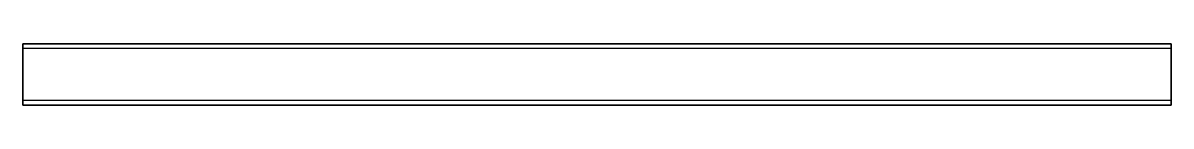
# Model space of a CAD drawing. Header units: inches. Extents: x 0 to 745, y 0 to 40.
import ezdxf

# ---------------------------------------------------------------- set-up
doc = ezdxf.new("R2010")
doc.units = ezdxf.units.IN
doc.header["$MEASUREMENT"] = 0
doc.layers.add('SIMUMAK Visible (ISO)', color=7, linetype='Continuous', lineweight=35)
doc.layers.add('SIMUMAK Visible Narrow (ISO)', color=7, linetype='Continuous', lineweight=25)

# ---------------------------------------------------------------- blocks, each defined once
blk = doc.blocks.new('DIN 40 x 30 x 2 00000023_Sheet_4_Tubo longitud 745')
at = {"layer": 'SIMUMAK Visible (ISO)'}
for p, q in [((-372.5, 17), (-372.5, 20)), ((372.5, 20), (-372.5, 20)), ((-372.5, 17), (-372.5, -17)), ((372.5, 17), (372.5, 20)), ((372.5, 17), (372.5, -17)), ((-372.5, -20), (-372.5, -17)), ((372.5, -20), (-372.5, -20)), ((372.5, -20), (372.5, -17))]:
    blk.add_line(p, q, dxfattribs=at)
at = {"layer": 'SIMUMAK Visible Narrow (ISO)'}
for p, q in [((372.5, 17), (-372.5, 17)), ((372.5, -17), (-372.5, -17))]:
    blk.add_line(p, q, dxfattribs=at)

msp = doc.modelspace()

# ---------------------------------------------------------------- block references
msp.add_blockref('DIN 40 x 30 x 2 00000023_Sheet_4_Tubo longitud 745', (372.5, 20))

doc.saveas('drawing.dxf')
